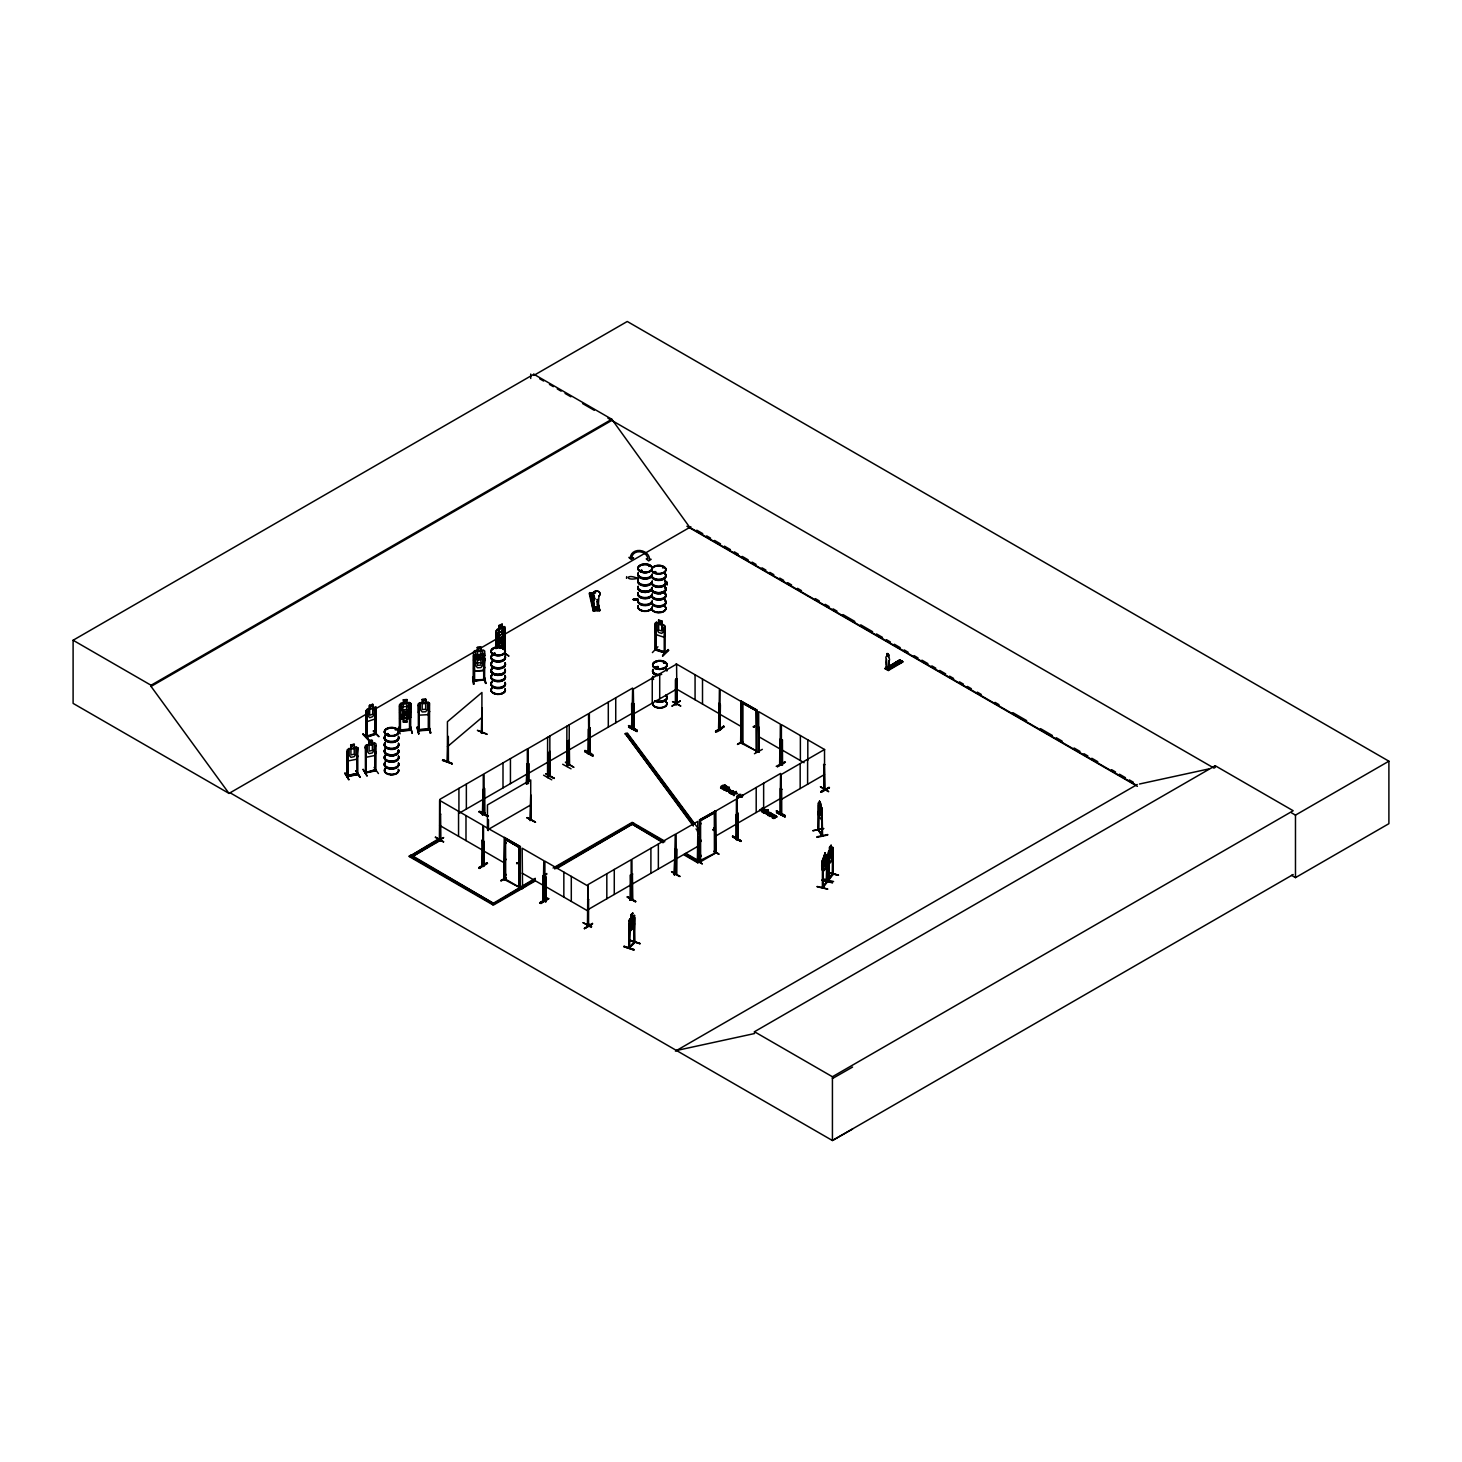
<?xml version="1.0" encoding="UTF-8"?>
<svg xmlns="http://www.w3.org/2000/svg" width="1462" height="1462" viewBox="0 0 1462 1462"><rect width="100%" height="100%" fill="white"/><g stroke="black" fill="none" stroke-linecap="round" stroke-linejoin="round"><path stroke-width="1.5" d="M656.42 622.428L655.36 623.214L655.159 649.932L665.1 653.057L665.21 626.211L661.811 624.146L661.92 621.003L658.558 620.016L658.668 623.232L657.023 623.726L657.023 629.464L658.668 632.461L661.756 633.43L663.401 631.493L661.92 621.003M664.278 651.906L664.241 652.856L664.205 627.765L665.1 628.057M665.247 652.746L655.579 648.817M638.437 578.769C625.718 572.537 623.963 581.913 638.474 578.13M886.337 667.074L888.732 668.573L889.006 660.824A2.558 1.48 59.5 0 0 888.622 657.333L888.604 654.428M888.732 668.573L889.115 660.769M637.633 600.005L633.083 599.603L637.724 599.128M598.177 608.375L598.945 596.13A3.819 3.088 -12.8 0 0 598.963 591.836A3.819 3.088 -12.8 0 0 593.609 592.256A3.819 3.088 -12.8 0 0 593.609 596.66L593.572 596.533A3.819 3.088 -12.8 0 1 593.572 592.11A3.819 3.088 -12.8 0 1 598.945 591.708A3.819 3.088 -12.8 0 1 598.945 596.13L598.963 596.258M756.347 750.993L742.093 743.61L742.093 702.783L755.836 710.715L756.548 752.363L756.914 710.093L741.033 700.938L740.686 743.208L742.934 743.153L754.429 749.878M886.337 668.902L886.465 667.001C889.645 668.372 883.998 667.695 886.411 659.362A2.558 1.48 59.5 0 1 886.794 656.31L887.032 653.532L888.055 653.624M886.63 667.842L887.598 667.33M826.414 866.747C821.26 878.735 820.42 861.812 823.508 858.048L826.432 865.979L822.704 871.443M826.432 865.979L826.907 863.128M828.534 863.914L832.243 859.217L832.609 855.562L832.28 859.272C827.017 871.297 826.158 853.899 829.575 850.208L829.575 847.138L831.22 845.182L829.868 847.357M634.49 923.6L634.015 927.292L629.683 931.733L629.007 929.211M596.551 606.602L596.094 608.082M633.156 599.274L638.145 599.201A7.146 4.13 0 0 0 644.175 604.446A7.146 4.13 0 0 0 652.253 600.352M543.59 775.189L551.741 779.813M571.057 768.811L562.687 764.26M680.25 876.451L671.953 871.9M817.057 886.758L827.821 889.097L817.258 886.465M823.069 878.863L833.578 881.531M821.681 819.963L822.083 817.532L821.571 819.999L818.556 815.138M828.424 863.329L831.293 847.905M733.979 795.2L734.344 793.263L737.012 793.245L734.344 793.775L733.979 795.73M818.958 829.557L818.172 829.996M818.153 830.142L818.117 803.259L819.579 804.356L819.542 801.103L822.119 809.345L822.119 836.227L821.662 834.765M822.558 836.063L822.101 810.515L822.083 836.154L818.227 830.069L822.521 835.076L821.681 835.533M633.759 949.989L623.799 946.645L633.795 949.898M479.244 868.355L487.157 862.635L479.079 867.35L479.28 868.465L487.559 863.329M525.991 885.972L517.95 890.267M896.096 664.241L894.433 664.113L896.005 663.858M626.522 578.349L626.686 576.613M733.266 795.31C734.125 790.503 729.173 796.552 733.613 793.208M447.756 737.012L447.683 762.067L448.359 760.642M481.363 733.102L481.93 707.681L482.296 732.901C480.176 734.655 483.483 730.433 481.29 732.334M386.79 734.618L387.759 733.54L387.942 734.692M387.576 733.595L387.101 734.399L388.728 734.618M396.074 729.977L395.233 729.849M494.394 654.263L494.887 653.185L493.407 653.825M494.576 653.843L493.663 654.099M495.472 653.934L494.741 653.13L494.119 654.391M502.709 649.146L502.946 649.329M505.541 842.222L505.633 843.757L505.706 842.185M505.706 859.29L505.487 859.236M505.669 860.131L505.669 858.907M505.487 875.628L505.724 874.112L505.706 875.08M640.192 570.801L642.275 570.491M640.338 570.491L641.781 570.527M641.781 571.094L641.654 570.143M655.524 571.624L654.373 571.66M655.762 571.715L655.14 572.574M655.305 572.537L653.971 572.227M662.98 567.914L662.542 567.804M663.072 567.402L663.382 567.676M657.096 667.275L655.25 667.348M657.023 667.494L655.469 666.891M664.662 662.816L663.584 663.072L664.643 662.725M664.132 662.524L663.748 662.524M700.846 824.056L700.883 823.234M700.645 841.253L700.846 839.937L700.901 841.509M700.663 856.659L700.901 855.16L700.883 856.111M742.002 722.429L742.056 724.001L742.056 722.466M442.401 760.441L452.288 763.858L442.767 759.637M452.251 763.767L442.675 760.167M452.251 763.42L442.712 759.71M347.097 776.413L357.697 774.257M356.71 773.508C357.386 776.468 355.394 772.612 357.697 773.343M667.184 582.004L667.202 585.001M497.098 641.818L496.093 639.113L497.098 641.818L504.134 638.748L505.176 635.239M435.256 837.306L443.388 841.984M435.585 837.086L443.717 841.783M479.225 811.903L487.504 816.509M487.906 816.326L479.116 811.501L487.906 815.814M584.837 751.395C590.922 750.499 600.06 761.994 585.019 750.371M592.75 755.781L584.69 751.486M593.133 755.488L584.928 750.883M628.55 727.181L637.158 731.585L628.879 726.925M591.708 926.67L583.119 922.778M591.288 927.42L583.155 922.686M635.403 901.89L627.015 896.9L635.732 901.688M635.751 901.286L627.582 896.626M740.722 841.162C715.759 826.597 758.102 849.824 732.754 836.794M732.882 836.173L741.033 840.888M785.021 816.874L776.468 812.525L785.076 816.984M822.393 860.844C827.437 846.023 827.346 861.886 823.837 867.003L823.069 859.802L825.299 852.675L825.354 855.946L825.299 852.675L822.43 860.826L822.393 887.726L827.309 880.965M376.008 734.18L374.711 734.289L375.716 708.96L376.008 734.18L366.085 737.433L367.181 737.067L366.889 711.903L366.98 736.866M769.341 813.128L767.331 811.154L764.845 813.347M366.359 718.719L367.309 721.552L374.966 718.993L376.099 707.316L372.828 707.316M374.966 718.993L376.099 715.576M491.853 655.268L491.89 655.214A7.255 4.185 0 0 0 497.244 661.336A7.255 4.185 0 0 0 505.212 656.091M826.999 882.299L822.393 886.813L823.307 887.233L823.216 862.214M823.234 887.233L827.401 881.769L826.944 856.714L826.487 882.317L826.798 854.868L826.743 863.165M828.223 879.137L829.1 879.685L829.009 854.667M828.223 880.051L828.57 851.487M829.027 878.826L828.168 879.119M829.045 879.685L828.698 878.607M828.643 854.576L828.552 880.27L833.157 874.367L832.317 873.728M832.28 874.788L832.609 847.32L831.22 848.252M833.102 873.435L828.241 880.124M833.121 874.294L833.102 849.276M347.243 758.12L348.303 760.88L356.673 759.235L357.879 747.667L354.188 747.374M634.033 941.802L634.983 941.437L628.879 947.906L629.007 921.005L630.853 917.99L629.336 948.089L629.318 923.034L629.263 948.089L634.526 942.88M887.178 667.622L886.411 659.362M829.575 847.138L829.612 859.473L831.823 854.155L831.056 845.31L831.165 848.417M596.807 607.699L596.222 606.73M596.094 607.753L596.788 606.913L596.825 607.954M363.051 734.015L368.844 740.211L363.106 733.942M368.771 740.156L363.051 734.363L368.844 740.211M714.096 829.411L712.743 829.941L714.626 829.685M713.255 829.411L713.858 829.941M713.584 829.941L713.529 828.991M713.767 827.766L713.895 830.562M399.601 710.167L400.88 706.932L409.652 706.31L410.804 709.271L409.652 706.31M409.397 714.717L410.785 711.72M410.767 711.647L409.506 714.881L400.734 715.485L399.583 712.597M483.465 662.505L484.726 659.289L483.465 662.524L474.675 663.072L473.542 660.166M428.183 714.534L429.554 711.501M429.536 711.427L428.275 714.644L419.466 715.137L418.333 712.232M483.447 670.309L484.817 658.996L483.502 658.01L474.784 658.576L473.615 659.819M474.858 670.948L473.597 667.988L474.766 671.058L483.557 670.473L484.836 667.33M344.941 773.416L348.906 779.721L345.032 772.959M348.797 779.648L344.959 773.361M363.124 769.268L367.053 775.957M363.124 769.615L366.98 775.847M435.621 842.77L443.68 837.543L435.621 842.258M548.908 898.728L540.922 903.041M777.364 766.892L785.423 762.177M499.163 625.444L497.774 635.988L499.273 637.798L499.273 643.518L500.826 640.155L502.38 642.275L503.312 641.763L501.411 639.205L503.367 634.672L500.772 638.803L498.177 636.957L500.168 639.735L498.268 644.102L502.069 642.293L503.568 627.71L502.069 627.344L502.087 624.073L499.09 625.389L499.163 628.514L496.093 630.871L496.258 644.98L499.255 644.76L499.346 647.684L502.252 646.515L499.182 647.776M417.346 727.308L418.753 733.961L416.816 727.418M472.628 677.6L473.414 684.253M439.642 839.718L440.702 839.06L440.409 813.895L440.427 841.015L439.514 840.504M482.606 864.956L483.922 865.376M545.162 901.122L546.002 901.652L544.814 901.286M545.71 901.159L545.162 900.208M676.047 704.044L676.321 679.136M676.687 704.318L675.846 704.775L677.235 704.264L677.125 679.263L676.12 679.008L677.125 679.263M544.942 901.414L544.887 861.155L588.181 886.155L588.272 926.378L587.358 924.953L588.4 924.24M676.12 663.821L719.414 688.803L718.92 728.35M781.329 764.827L782.535 765.065L782.426 740.046L781.402 739.79L782.426 740.046M823.874 788.402L824.404 788.292M771.881 816.874C771.79 819.561 777.382 818.537 774.495 816.308C775.883 815.558 778.424 817.879 775.353 815.467C773.891 817.148 770.401 818.3 775.317 817.349M687.798 855.233L699.878 862.16L715.74 852.986L715.74 810.917L699.512 819.89L699.512 861.94L697.794 862.818L684.289 855.032M652.399 652.582L657.918 646.771M638.145 599.548L638.126 599.584A7.255 4.185 0 0 0 643.225 604.811A7.255 4.185 0 0 0 652.107 601.851M629.482 947.084L629.848 946.627M629.83 947.577L628.971 946.992M634.599 915.395L634.033 942.716M634.91 942.405L634.545 917.277L633.96 942.844M725.316 788.402C722.191 791.308 717.312 785.368 724.896 785.003L726.98 786.41L725.938 787.872M439.605 839.371L440.665 839.133M483.063 813.365L482.296 814.681M588.565 753.35L590.173 752.839L589.789 727.656L589.515 753.241M633.064 728.149L633.832 727.747M588.565 924.514C589.935 922.705 585.933 924.77 588.4 923.326M630.835 899.715L630.89 874.733L630.36 900.354L631.255 899.824L630.067 900.19L630.963 899.678M632.479 898.783L631.931 898.582M674.439 874.916L675.243 834.254L631.949 859.254L632.077 899.404M737.944 838.293L736.866 837.58L737.78 837.086M736.885 838.53L737.981 838.201L737.012 838.402M780.854 813.658L781.348 813.749M780.854 814.572L781.75 814.042L780.927 814.517M823.526 788.968L823.855 790.156L824.239 764.206L824.787 789.827L823.417 789.096L824.294 788.292M823.526 789.882L824.294 789.188M499.182 644.687L497.774 644.175L497.774 638.437L499.273 635.33L499.273 629.592L502.069 628.368L502.069 634.106L503.568 635.897L503.568 641.635L502.252 643.444L505.249 641.014L505.249 632.772M496.166 630.926L497.135 629.409M348.194 775.609L346.969 775.5L356.637 773.818M347.993 751.267L348.23 776.45L347.993 751.267L347.006 751.468L347.17 776.742L357.806 774.531L357.733 747.667M366.14 747.521L365.171 747.722L366.14 747.521L366.213 772.813L366.194 771.863M375.953 769.871L375.058 770.072M375.953 770.785L365.244 772.978L374.656 770.09M729.191 792.294C736.885 788.511 730.013 795.383 729.118 792.02M399.327 730.013L400.533 730.159M399.327 730.927L410.712 730.031M409.561 705.123L410.639 705.287L409.561 705.123L409.506 730.36L410.712 729.118M566.836 766.289L566.872 726.175M569.248 724.805L569.12 764.973M588.126 754.008L588.528 728.862L588.455 753.825M697.776 861.959L697.758 836.593L697.356 861.812L698.123 860.844M714.79 811.574L736.428 799.074L736.373 839.681L736.446 838.713M894.689 664.296L894.854 663.51M517.895 863.677C519.12 860.332 515.794 865.705 516.872 862.818M517.621 863.256L517 863.092M754.136 726.705L754.429 725.719L754.429 726.742M753.058 726.76L753.99 727.308M418.077 729.648L429.243 728.844L429.536 730.031L429.536 703.167L425.808 702.4L425.808 699.256L422.061 699.494L422.189 702.729L420.325 703.88L420.325 709.618L422.189 711.957L425.68 711.738L427.562 709.143L427.562 703.405L425.68 702.509L425.68 699.366M418.077 730.561L429.444 729.776M473.359 679.94L474.602 680.141M473.359 680.853L484.726 680.068M483.611 655.195L484.69 655.341L483.611 655.195L483.721 680.141M519.321 888.11L519.321 847.266L505.578 839.334L505.669 880.215L519.814 887.544M448.414 761.556L448.341 736.519M387.101 734.198L388.362 734.491M493.717 653.24L493.608 654.227M648.872 566.434L649.384 565.666M731.567 792.916L729.958 791.856L733.595 791.271A2.504 1.444 0 0 0 732.809 790.759L726.23 791.326L726.157 789.644L728.825 788.712L730.488 789.663L729.648 790.851L725.92 790.357L729.903 789.553L729.154 792.769L731 793.793L736.336 791.399M374.985 733.595L376.008 733.266L366.176 737.396L366.249 710.532L367.291 709.07L375.99 707.389M824.075 855.91L824.988 853.698M822.156 879.996L832.426 882.5M838.457 875.117L827.949 872.448M828.698 878.863L832.28 874.13M829.868 848.38L830.8 847.174M828.607 851.56L832.7 847.467M356.582 746.954L347.207 749.805L347.28 776.688M365.262 772.649L375.606 769.579L375.88 770.748L376.045 743.92L374.747 743.025C369.886 746.168 375.167 736.793 368.917 741.143L369.027 744.304L365.409 746.132L366.505 757.206L374.839 755.488L376.045 752.162M770.09 816.582C772.356 813.347 771.333 816.746 774.622 815.485M771.059 815.778L772.758 813.877L769.067 814.626L772.758 814.407L771.059 816.289M663.949 624.914L656.365 622.319L655.25 623.141L655.396 649.658L665.283 652.82M655.451 624.731L656.164 650.261L656.365 625.023M655.25 631.383L656.42 634.636M665.155 634.526L664.022 637.231L656.328 634.709M664.095 652.728L664.351 651.595M656.456 649.384L665.411 651.924M668.627 650.225L662.542 655.89L668.152 649.621M662.542 655.89L668.627 650.261M662.688 655.871L668.079 649.548M724.33 787.78L723.251 787.141C718.08 787.634 726.413 789.261 723.891 786.995M550.187 776.432L549.858 751.194L550.187 776.322M567.53 766.307L567.53 741.307M676.486 848.874L676.413 874.276L676.76 849.038M736.446 839.627L737.689 813.055L737.981 838.311M630.78 914.974L632.754 913.11L630.78 914.974L630.853 930.399M629.921 925.812L630.853 927.31L632.571 925.556L633.503 922.138L632.571 916.327L634.526 915.504M629.61 919.36L634.417 915.468M630.853 919.123L632.571 917.35M630.853 924.861L632.571 923.089M504.463 878.571L504.829 877.803M522.537 888.585L522.172 848.198L543.809 860.679L543.096 900.866M718.957 703.423L718.664 728.606L718.957 703.423L720.163 729.885M759.107 752.053L758.687 726.833L758.815 751.797M779.648 764.352L779.959 739.114L779.959 764.48M630.067 940.267L640.045 943.538M633.96 942.204L629.903 946.791M403.329 702.966L399.583 704.355L399.638 731.201L410.639 730.269L410.548 729.118M409.543 718.555L410.658 717.422L410.785 703.46L407.057 702.674M400.953 719.231L410.804 717.531M762.195 808.559C755.616 811.574 764.937 810.588 762.305 808.285M822.485 836.045L818.683 830.032M484.58 680.415L484.726 651.029L483.41 650.042L474.711 650.663L473.524 651.851L473.524 681.128L484.58 679.464M422.079 702.637L418.315 703.916L418.388 730.836L429.298 730.086M419.557 702.838L418.461 704.008L418.461 712.213M771.79 814.699C762.579 818.775 775.061 808.833 769.067 815.138M768.025 815.394L770.419 812.525M827.053 881.403L827.328 880.928M597.3 599.438L599.822 610.586L593.298 611.098L589.204 593.298L595.637 592.804M594.888 592.841L590.1 593.207M593.408 611.098L590.611 595.436M590.959 595.436L594.449 611.043L590.758 592.804M597.848 610.714L597.209 603.97M409.561 729.209L410.621 729.392M410.621 730.306L410.785 703.46M769.067 814.626L770.986 812.854M769.176 812.854L764.937 813.055M440.025 838.567L440.135 838.567M483.758 812.927C486.042 812.104 482.935 815.12 484.854 812.909M483.209 813.658L483.209 814.572M484.726 813.676L484.489 788.457L484.415 813.402M590.155 752.126L589.058 752.144L590.155 751.852M632.735 728.259L631.876 728.734L632.626 688.072L589.35 713.054L589.35 753.241M530.98 819.451L530.743 795.127L529.938 820.602L530.834 820.072M530.98 820.346L531.035 795.291M633.996 728.021L633.284 729.355L634.124 728.807M633.759 703.715L634.033 728.971L633.759 703.715L632.936 729.173L633.832 728.661M675.627 704.483L675.59 679.574L675.499 704.611L676.449 703.825M674.22 874.66L674.969 849.276M779.575 812.927L780.617 812.689L779.721 813.201M779.575 813.841L780.964 813.53M781.384 814.681L781.22 774.513L824.513 749.513L824.605 789.699M473.469 679.94L484.58 679.501M473.432 681.109L473.469 655.853L474.51 655.78L474.62 680.78M419.228 705.488L418.205 705.561L419.228 705.488L419.174 730.781L419.228 729.501M428.348 728.971L428.512 730.141M366.231 736.501L366.98 735.953M448.012 736.391L447.427 761.885L447.427 721.698L481.93 692.495L481.839 733.284L482.259 707.809M486.974 734.399L477.398 730.324L486.919 734.015M723.727 786.355C729.008 787.616 721.99 785.332 724.969 786.136L724.896 785.003M720.602 787.488L723.763 788.767L725.974 786.739M447.427 746.698L481.93 717.495M832.792 874.769L832.755 847.357M822.85 887.745L822.85 862.123M387.558 734.417L388.654 734.491M640.703 570.619L641.855 571.35M649.091 565.703L649.749 565.922M654.19 571.861L654.976 572.519M655.853 667.074L656.712 667.458M724.421 788.457L721.844 788.201M634.49 941.948L634.307 942.953M885.204 668.774L899.879 659.819L902.84 661.939L888.329 670.51L885.387 668.591L887.087 666.745L885.387 667.494M885.698 669.029L900.409 660.331L885.387 668.591L886.1 669.267M900.409 660.331L902.419 661.701M902.621 661.372L887.379 669.962L902.785 661.92L901.926 661.445M737.908 796.041C739.699 799.604 734.472 796.516 738.968 794.889M528.568 763.475L528.495 783.559M547.958 752.29L547.903 777.693L548.25 752.437M569.12 765.394L569.248 739.991L569.577 765.229L568.846 764.224M546.002 773.8L554.336 778.442L546.167 773.727M588.875 754.027L588.528 713.675L528.221 748.507L528.221 783.394M554.317 778.387L545.966 773.91M573.725 767.258L565.355 762.195L573.707 767.203M592.786 756.256L584.672 751.486M736.062 814.48L736.318 839.663M702.217 863.786L695.528 860.095M718.737 854.32L715.686 851.816M886.794 654.062L886.904 656.237M888.622 655.086L888.165 653.916M888.622 657.333L888.732 655.013M885.168 668.719L899.879 659.819M887.909 669.797L889.389 668.061L889.609 669.267M888.348 670.491L889.609 668.171M902.091 661.281L887.379 669.962L902.31 661.646M440.702 814.06L439.971 814.48M482.661 814.882L482.972 789.334L482.442 814.955M526.32 784.016L527.051 763.877L526.612 784.18M590.063 727.82L589.058 728.094M632.023 728.643L632.352 703.094L631.529 728.569L632.077 727.765M634.033 703.88L633.028 704.136M675.59 679.574L676.595 679.3M628.496 725.792L637.103 730.178L628.934 725.536M680.616 705.982L672.904 701.577M439.733 838.329L440.775 838.347M439.642 840.632L439.971 799.294L483.264 774.312L483.264 814.59M440.336 840.065L439.605 840.559M676.943 703.825L676.193 703.259M634.033 728.971L633.302 689.114L676.595 664.113L676.943 704.465L676.851 679.428M487.741 816.417L479.116 812.031M488.18 819.689L488.18 830.635M482.204 865.193L482.423 839.974L483.465 866.016M483.173 840.394L482.149 840.12M719.688 703.843L718.664 703.569M526.887 817.825L535.494 822.211L527.325 817.569M526.941 817.66L535.457 822.174M482.478 864.042L482.606 864.042M718.719 727.729L719.779 727.966L718.865 727.71M723.727 726.157L715.594 731.311L724.074 726.778M545.18 876.177L545.874 901.524M782.152 740.211L782.225 764.352M782.225 764.608L781.75 763.712M588.601 899.459L587.596 899.715L588.601 899.459L588.546 926.214L587.45 925.921L587.724 900.756M632.68 874.002L631.675 874.276M737.981 813.219L736.958 813.475M780.196 813.475L780.544 773.471L737.25 798.453L737.378 838.603M781.951 789.261L780.927 789.535M823.91 790.083L824.221 764.535M824.988 764.626L823.49 764.955M671.551 871.717L679.337 876.506M776.505 811.063L785.021 815.577L776.395 811.191M630.89 898.801L630.067 900.19M674.969 873.362L674.439 874.002M674.238 874.696L675.334 874.44M592.439 923.417L584.38 928.662L592.494 923.491M584.453 928.608L592.549 923.947L584.434 928.206M824.988 788.712L823.892 789.407L824.239 764.206M820.895 791.582L829.411 787.634L820.95 791.655M820.895 792.112L829.009 787.287M829.393 787.598L821.352 792.349M483.502 841.052L483.557 866.436L483.885 841.271M720.4 704.721L720.035 729.903L720.017 689.315L741.673 701.815L741.417 741.764M723.891 726.687C707.169 735.203 720.455 732.444 723.672 726.084M715.558 731.768L723.672 727.016M741.289 716.782L741.435 742.184M501.027 880.544L505.87 877.657M501.009 881.001L505.925 878.15L501.009 880.471M742.385 741.106L737.524 744.45L742.586 741.673M742.404 741.508L737.542 744.341M517.731 890.596L525.827 885.899M543.17 875.829L543.133 900.903M754.429 753.734L762.342 749.348M539.697 902.858L547.775 898.107L539.679 902.803M539.734 903.297L547.83 898.6M776.212 766.307L784.491 762.122M366.231 714.187L229.022 793.409L73.1 703.386L73.1 640.246L533.849 374.235L611.81 419.247L689.772 527.398L1136.175 785.112M73.1 640.246L151.061 685.258L611.81 419.247M852.565 1129.029L832.426 1140.524L230.101 792.788L229.022 793.409L151.061 686.427L611.81 420.416M374.126 709.637L476.703 650.407M480.651 648.123L496.44 639.022M504.335 634.453L690.868 526.759M593.152 599.219L594.321 598.671M458.922 813.347L483.264 799.294M484.05 798.855L527.343 773.855M528.221 773.489L588.528 738.675M589.35 738.054L632.626 713.054M633.302 714.096L676.595 689.114M534.909 881.147L493.37 905.124L409.269 856.568L437.906 839.261L439.477 840.157L412.43 856.568L439.477 840.942L439.605 800.372L482.899 825.354L482.716 865.541M409.269 856.568L410.84 854.868L494.156 903.754M412.777 854.539L437.906 840.029L439.477 840.942M487.449 829.923L530.743 804.941M520.18 888.604L520.399 846.644L504.518 837.488L504.171 879.758L506.419 879.704L517.913 886.429M483.593 866.454L483.502 825.866L520.399 846.644M740.686 701.139L756.914 710.093M504.171 879.758L504.719 837.854M740.686 743.208L741.033 700.938M535.293 878.315L491.78 904.21M553.093 868.026L632.224 822.357L664.662 841.089M517.493 889.371L492.584 904.667M521.459 887.087L535.293 879.082M555.085 867.679L622.319 828.844M626.284 826.56L632.224 823.143L664.662 841.874M409.269 855.782L493.37 904.338L534.909 880.362M542.804 875.793L546.77 873.508M554.683 868.94L633.795 823.27L556.657 868.574M542.804 876.579L546.77 874.294M720.602 788L724.896 785.533M721.661 787.543L724.366 787.232M724.055 789.48C738.968 782.353 714.041 795.438 729.081 787.196M724.055 789.992L729.081 787.726M731.311 794.195L736.336 791.911M738.529 794.634C743.299 793.775 738.328 797.375 738.968 794.378M740.814 794.359C729.428 799.367 744.962 797.009 742.55 794.981M740.887 795.474L737.542 796.79L737.689 797.832M715.74 810.917L699.731 819.999L699.512 861.94M741.892 796.772L743.08 795.291M587.87 909.693L631.164 884.693M631.949 884.236L675.243 859.254M737.25 823.453L780.544 798.453M676.12 858.888L697.758 846.388M714.79 836.575L736.428 824.075M759.747 810.606L762.835 808.851L762.305 807.773M781.22 799.495L824.513 774.513M768.007 810.204C756.585 818.336 770.73 804.922 761.556 811.629C764.571 813.987 759.162 808.066 765.193 809.455A2.065 1.188 0 0 1 766.07 810.167L768.007 809.674L766.07 810.167M766.07 810.697A2.065 1.188 0 0 0 765.193 809.966L762.269 810.843L765.613 810.423M768.007 809.674L762.981 811.958M715.74 852.986L715.174 811.081M675.426 1051.141L1137.253 784.491M754.465 1031.733L1215.214 765.722L1293.176 810.734L832.426 1076.745L754.465 1031.733L754.465 1033.561L676.504 1050.502M1291.604 812.89L1295.478 815.12L1388.9 761.19L1388.9 823.673L1295.478 877.62L1291.531 875.336M1293.176 874.514L832.426 1140.524L832.426 1076.745M832.426 1078.572L852.565 1067.059M742.221 703.003L756.347 710.441L742.221 703.003L742.184 743.665M519.101 847.393L505.706 839.553L519.101 847.393L519.101 887.946M519.284 864.225L519.65 862.342M701.943 859.601L714.425 853.424L714.315 812.561L700.572 820.493L700.627 861.392M365.993 736.263L374.711 733.65M484.214 814.042L484.05 773.855L527.343 748.855L527.343 783.742M530.688 820.109L530.743 779.94L487.449 804.941L487.449 828.881M655.689 666.8L655.543 667.732M656.767 667.768L655.469 668.006M742.056 706.274L742.184 707.06M742.002 706.183L742.221 706.237M742.002 738.164L742.221 738.529M502.179 624.128L502.179 627.198L505.176 626.979L504.993 649.292M497.171 629.501L504.079 626.467M496.038 648.671L496.623 632.224L496.861 648.306M503.933 629.007C505.943 627.728 502.087 631.547 503.933 633.558M496.861 632.406L495.801 632.571M504.244 630.25L497.354 633.284L496.185 636.664L497.281 633.21L504.244 630.067L505.139 632.827M499.273 637.779L502.069 636.573M497.025 641.763L504.134 638.748M597.3 601.522L599.822 610.586M398.523 727.254L400.113 733.796M473.962 683.759L472.701 677.162L473.871 684.216M779.867 814.078L780.251 812.561M781.603 814.096L781.658 789.096M674.841 873.381L674.64 874.843M630.487 900.318L630.159 875.153M776.285 817.112L774.641 816.454L775.28 817.642M374.802 770.693L374.784 745.73L375.88 745.748L374.912 745.949M770.09 816.052L774.622 814.955M549.822 776.578L549.858 736.007M369.502 705.269L372.828 704.245L372.719 707.444L374.345 707.937L374.345 713.675L372.719 716.672L369.685 717.696L368.04 715.777L369.502 705.269L369.612 708.412L366.249 710.532M375.588 733.961L365.884 737.195L365.993 712.213L367.09 712.104M373.614 730.963L378.786 736.373M522.245 887.873L522.592 888.604M768.025 814.864L771.79 814.17M693.335 826.012L625.261 733.54L627.326 733.047L699.476 830.233M625.261 734.326L627.326 733.814L694.03 823.673M567.201 766.527L567.238 741.161M676.449 874.258L676.12 833.907L697.758 821.406L697.794 862.818M758.741 752.199L758.687 711.647L780.342 724.129L780.087 764.078M543.498 901.049L543.444 875.665M656.109 649.311L655.341 649.073M665.064 653.057L665.119 652.198M1139.483 784.016L1208.544 768.994M820.712 803.168L820.675 815.504L818.811 810.112L819.414 801.139M818.592 804.995L818.519 830.672L818.939 805.544M821.662 807.536L822.119 809.345M818.117 811.501L818.647 815.175M823.545 828.442L812.762 830.745L823.727 828.643M816.911 836.794L827.693 834.528M725.938 787.36L726.998 786.794L726.029 786.19M350.752 744.907L354.334 744.231L354.224 747.447L355.997 748.105L355.997 753.844L354.224 756.658L350.917 757.353L349.144 755.251L349.144 749.513L350.917 748.124C349.966 740.558 352.707 750.17 348.376 748.544M350.917 745.053L354.224 744.359M366.596 744.889L374.747 743.189M356.618 749.494L357.733 749.494L356.618 749.494L356.911 774.732M348.12 751.486L347.006 751.468M355.979 771.15L360.31 777.364L356.436 771.114M365.171 772.704L375.624 770.511M374.089 767.386L378.42 773.544M399.565 729.958L409.451 729.483M483.721 679.227L483.776 680.433M429.298 729.173L418.132 729.867M375.716 733.047L374.985 734.509L374.82 709.271M357.55 773.343L357.55 774.257M366.14 771.607L366.395 772.704M347.938 775.335L356.509 773.599M672.52 701.705L680.689 705.982M628.569 725.664L636.738 730.324M828.607 791.764L820.365 786.72L828.534 791.362M516.598 862.964L517.895 862.927M375.04 770.949L374.784 745.73M365.445 772.941L365.372 746.059L366.505 744.725M403.311 699.805L407.039 699.512L406.929 702.783L408.793 703.661L408.793 709.399L406.929 712.012L406.929 717.732L402.269 718.262L404.444 714.498L402.507 710.934L405.193 713.785L408.428 710.532L405.997 714.406L408.373 717.604L405.266 715.156L403.366 718.006L403.457 712.268L401.575 709.965L401.575 704.227L403.439 703.058L403.311 699.805L406.929 699.713M400.771 703.167L409.47 702.473M399.455 705.927L400.533 706.073L399.455 705.927L399.546 731.164M407.076 718.92L409.616 718.719M406.948 721.899L403.457 722.1L403.457 719.103L401.575 718.153L403.439 704.081L406.929 703.807L406.929 709.545L408.793 711.848L408.793 717.586L406.929 718.756L407.076 721.99L403.329 722.21L403.457 719.03L399.601 718.427M410.584 726.76L412.138 733.376L410.603 726.815M641.599 571.423L640.338 571.13M593.864 594.084L590.063 594.687M594.139 595.29L590.337 595.893L594.139 595.601M594.541 597.081L590.758 597.702L594.541 597.41M594.906 598.689L591.105 599.31L594.906 599.018M595.637 607.297C598.744 604.574 593.663 613.656 595.674 607.461M598.981 608.43L593.298 608.85L593.298 607.223L593.736 608.503L598.543 608.137L598.981 606.803L598.945 609.946L594.139 610.312L593.7 609.033L594.157 611.006M598.945 608.631L599.036 610.677L597.063 601.759M595.637 610.038L597.428 610.056L597.391 607.169M477.27 647.483L480.998 647.136L480.888 650.389L482.752 651.284L482.752 657.023L480.888 659.618L477.398 659.874L475.534 657.534L475.534 651.796L477.398 650.645L477.252 647.41L481.016 647.209M473.542 654.812L484.744 654.026M477.398 657.407L480.888 657.151M481.089 655.159L477.343 655.323L477.489 658.576L475.607 659.727L475.607 665.466L477.489 667.805L480.98 667.567L482.844 664.991L482.844 659.252L480.98 658.339L480.888 651.412L477.398 651.668L477.343 658.412M483.557 670.473L474.766 671.058M484.635 679.136L483.776 679.519M485.585 683.43L484.123 676.413L485.494 682.992M486.06 683.467L484.123 676.413M422.079 699.567L425.808 699.311M428.238 702.235L419.503 702.729M428.348 704.885L429.408 705.049L428.348 704.885L428.275 730.123M428.859 726.632L430.797 733.175L428.933 726.121M430.248 733.083L428.969 726.541M733.705 792.897L737.012 793.245M733.705 793.427L737.012 793.775M772.557 817.221C775.061 820.2 773.106 813.347 776.962 817.002M594.321 600.133L593.389 599.987M594.321 600.389L593.152 599.859M400.478 730.836L400.35 729.867L409.451 729.227M474.364 680.725L483.575 679.538M373.194 731.037L378.859 736.738M356.691 773.837L357.843 774.476M633.101 599.53L637.706 599.658M887.653 667.494L886.867 666.635M599.694 610.604L597.172 599.475M822.905 871.48L822.393 869.104M827.748 872.65L838.475 875.153L827.711 872.832M821.955 880.197L832.499 882.884M823.27 886.484L822.96 887.708M742.002 796.644L741.015 796.498L742.002 797.174M828.15 861.575L828.68 863.951M430.267 733.12L428.859 726.102M763.091 811.94L762.981 810.624L765.394 810.661M656.31 622.373L658.722 623.159L658.722 620.089M629.592 919.287L628.934 921.023M629.775 940.103L640.064 943.575M629.811 940.45L639.844 943.758M440.318 841.015L440.245 837.982M886.465 668.828L887.306 669.304L887.306 667.476M785.039 762.049L777.437 766.49M718.664 728.569L719.121 727.491M631.621 703.514L631.895 728.679M776.395 810.661L785.021 815.577M590.063 752.82L589.789 727.656M732.535 836.447L740.887 841.454L732.572 836.867M484.489 788.457L483.758 788.877M479.682 811.227L487.851 815.887M632.772 898.947L632.406 873.837M548.524 898.6L540.922 903.571M714.041 851.286L718.938 854.082L713.876 851.451M693.883 858.779L702.235 863.841M1388.9 761.19L627.271 321.476L533.849 375.405L533.849 374.235M539.697 378.786L543.608 381.034M549.456 384.415L553.349 386.662M557.241 388.91L561.134 391.158M565.045 393.406L570.893 396.787M582.589 403.549L594.266 410.292M607.918 418.169L1214.136 768.171M696.789 530.194L702.71 533.612M706.658 535.896L710.605 538.162M714.553 540.447L720.492 543.864M724.439 546.148L730.36 549.566M734.308 551.85L738.255 554.135M742.221 556.419L748.142 559.836M752.089 562.121L756.037 564.405M761.958 567.823L765.924 570.107M769.871 572.391L773.818 574.657M779.739 578.093L783.687 580.359M787.652 582.644L791.6 584.928M797.521 588.345L801.468 590.63M815.303 598.616L819.25 600.9M825.171 604.318L829.118 606.602M833.066 608.868L837.032 611.153M842.953 614.57L854.795 621.423M860.734 624.841L872.576 631.675M876.524 633.96L882.463 637.377M886.411 639.662L890.358 641.946M894.305 644.23L900.226 647.648M904.174 649.932L908.14 652.216M914.061 655.634L918.008 657.918M921.955 660.184L927.877 663.62M931.842 665.886L935.79 668.171M939.737 670.455L945.658 673.872M949.606 676.157L953.571 678.441M959.492 681.859L963.44 684.143M967.387 686.427L971.335 688.693M977.274 692.129L981.221 694.395M995.037 702.381L998.985 704.666M1012.819 712.652L1026.653 720.638M1040.469 728.606L1052.329 735.459M1056.277 737.743L1062.198 741.161M1074.058 747.996L1079.979 751.413M1083.927 753.698L1087.874 755.982M1091.822 758.266L1097.761 761.684M1111.577 769.67L1115.524 771.954M1119.472 774.22L1125.411 777.656M1129.358 779.922L1133.306 782.207M686.902 526.247L1137.399 786.355M824.696 749.604L781.402 724.604L781.402 764.882L781.695 739.626M676.12 688.803L719.414 713.803M781.402 749.604L804.082 762.689M720.017 714.315L741.673 726.815M758.687 736.629L780.342 749.129M699.512 819.89L700.7 820.566L714.297 812.835L699.987 820.145L699.878 862.16M685.879 853.333L699.366 861.136L697.794 862.032L684.289 854.247M663.072 842.002L632.224 824.184L663.072 842.77M439.605 825.354L482.899 850.354M483.502 850.866L505.158 863.366M522.172 873.179L543.809 885.68M544.887 886.155L588.181 911.155M519.851 888.823L520.033 846.863M412.777 856.769L492.219 902.639M496.258 644.98L504.299 642.531M409.415 702.582L410.658 703.514M482.149 865.212L482.423 839.974M483.465 658.174L484.836 659.07M428.183 702.345L429.426 703.277M504.975 653.185L508.94 656.109L505.03 653.532M376.026 707.242L375.88 734.253M366.249 718.774L366.359 710.532M487.266 863.147L479.189 867.861M625.261 733.54L693.335 825.226M696.058 828.899L700.134 834.4M697.411 831.512L700.134 835.186M819.67 802.163L820.456 803.387M819.67 803.186L820.456 804.411M818.537 802.821L821.534 807.645M357.879 755.927L356.673 759.235M355.833 770.73L359.707 776.962M348.303 760.88L347.316 758.01M827.73 835.021L816.966 837.342M399.693 712.506L400.826 715.448M655.323 631.328L656.274 634.764M629.117 929.247L629.72 931.586M592.22 597.574L594.23 606.492M590.831 595.436L594.394 611.025M589.643 592.567L593.773 610.86M822.43 869.031L822.942 871.334M474.51 655.78L473.469 655.853M417.438 726.852L418.753 733.961M593.572 596.533L594.394 608.649M1295.478 815.12L1295.478 877.62M1215.214 765.722L1215.214 767.532M901.159 662.231L898.417 660.897M807.81 739.845L807.81 760.295M807.609 759.271L807.609 784.253M800.372 735.55L800.372 760.551M800.171 763.566L800.171 788.548M780.251 788.493L780.489 813.713M763.639 783.212L763.639 808.212M763.767 811.501L763.529 812.781M756.695 710.221L756.548 752.363M756.201 787.506L756.201 812.506M742.934 702.582L742.934 743.153M739.425 795.675L739.333 794.597M737.689 813.055L737.689 838.055M715.393 810.716L715.393 852.785M702.509 679.062L702.509 704.044M695.071 674.768L695.071 699.75M665.046 626.284L665.046 634.49M659.709 673.872L659.709 698.873M658.357 844.013L658.357 868.995M652.253 678.167L652.253 703.167M650.901 848.307L650.901 873.289M632.644 913.074L632.571 928.626M631.164 899.989L631.164 859.711L587.87 884.693L587.87 900.592M615.74 697.831L615.74 722.813M614.278 869.451L614.278 894.452M608.302 702.125L608.302 727.107M606.821 873.746L606.821 898.746M587.87 910.826L588.016 926.341M571.295 876.396L571.295 901.396M563.839 872.101L563.839 897.101M547.61 737.305L547.556 777.51M545.911 876.597L545.71 901.816L545.637 876.761M530.724 374.053L530.724 378.475M528.86 763.639L528.86 781.147M527.051 763.877L527.051 783.595M510.439 758.614L510.439 783.614M504.755 628.66L504.755 633.192M504.755 640.009L504.755 649.11M504.518 837.488L504.518 879.557M504.171 629.19L504.171 649.64M503.933 640.374L503.933 649.457M503.001 762.908L503.001 787.908M502.252 646.515L502.142 643.371L502.069 646.387M496.623 632.224L496.623 636.756M496.623 643.572L496.623 648.123M488.472 819.853L488.472 828.607M487.741 820.273L487.741 829.045M466.36 784.071L466.36 809.053M465.994 815.613L465.994 840.595M458.922 788.365L458.922 811.081M458.556 811.319L458.556 836.301M400.478 705.835L400.424 731.146M372.664 704.318L372.664 707.389M151.061 685.258L151.061 686.427M398.559 743.866A7.255 4.185 0 0 1 390.61 749.092A7.255 4.185 0 0 1 385.274 742.842M398.468 744.268A7.164 4.13 0 0 1 390.628 749.439A7.164 4.13 0 0 1 385.347 743.281M385.347 748.818A7.182 4.148 0 0 0 390.61 754.995A7.182 4.148 0 0 0 398.486 749.823A7.109 4.112 0 0 1 390.628 754.812A7.109 4.112 0 0 1 385.401 748.672M398.468 750.061A7.164 4.13 0 0 1 390.628 755.233A7.164 4.13 0 0 1 385.347 749.074M398.559 736.958A7.255 4.185 0 0 1 390.61 742.203A7.255 4.185 0 0 1 385.274 735.953M398.468 743.116A7.164 4.13 0 0 1 390.628 748.288A7.164 4.13 0 0 1 385.347 742.129M398.468 737.378A7.164 4.13 0 0 1 390.628 742.55A7.164 4.13 0 0 1 385.347 736.391M398.559 743.5A7.255 4.185 0 0 1 390.61 748.745A7.255 4.185 0 0 1 385.274 742.495M398.559 736.61A7.255 4.185 0 0 1 390.61 741.855A7.255 4.185 0 0 1 385.274 735.605M398.45 736.227A7.146 4.13 0 0 1 390.628 741.38A7.146 4.13 0 0 1 385.365 735.222M398.559 763.511A7.255 4.185 0 0 1 390.61 768.756A7.255 4.185 0 0 1 385.274 762.506M398.468 763.932A7.164 4.13 0 0 1 390.628 769.103A7.164 4.13 0 0 1 385.347 762.926M398.45 769.706A7.127 4.112 0 0 1 390.628 774.86A7.127 4.112 0 0 1 385.383 768.72M398.486 750.335A7.182 4.148 0 0 1 390.61 755.525A7.182 4.148 0 0 1 385.347 749.348M398.559 756.622A7.255 4.185 0 0 1 390.61 761.866A7.255 4.185 0 0 1 385.274 755.616M398.468 762.78A7.164 4.13 0 0 1 390.628 767.952A7.164 4.13 0 0 1 385.347 761.775M398.468 757.042A7.164 4.13 0 0 1 390.628 762.195A7.164 4.13 0 0 1 385.347 756.037M398.559 763.164A7.255 4.185 0 0 1 390.61 768.409A7.255 4.185 0 0 1 385.274 762.159M398.559 756.274A7.255 4.185 0 0 1 390.61 761.501A7.255 4.185 0 0 1 385.274 755.251M398.468 755.872A7.164 4.13 0 0 1 390.628 761.044A7.164 4.13 0 0 1 385.347 754.885M664.954 581.163A7.146 4.13 0 0 1 660.623 587.212A7.146 4.13 0 0 1 651.613 583.228M651.613 589.003A7.146 4.13 0 0 0 660.623 592.987A7.182 4.148 0 0 0 664.972 586.938A7.146 4.13 0 0 1 660.623 592.987A7.182 4.148 0 0 1 651.595 589.003M665.046 580.743A7.255 4.185 0 0 1 660.641 586.883A7.255 4.185 0 0 1 651.504 582.826M665.046 580.377A7.255 4.185 0 0 1 660.641 586.518A7.255 4.185 0 0 1 651.504 582.479M664.954 580.012A7.146 4.13 0 0 1 660.623 586.061A7.146 4.13 0 0 1 651.613 582.077M664.954 574.274A7.146 4.13 0 0 1 660.623 580.323A7.146 4.13 0 0 1 651.613 576.339M665.046 573.835A7.255 4.185 0 0 1 660.641 579.975A7.255 4.185 0 0 1 651.504 575.937M665.046 573.488A7.255 4.185 0 0 1 660.641 579.628A7.255 4.185 0 0 1 651.504 575.571M664.954 573.122A7.146 4.13 0 0 1 660.623 579.171A7.146 4.13 0 0 1 651.613 575.187M664.954 600.827A7.146 4.13 0 0 1 660.623 606.876A7.146 4.13 0 0 1 651.613 602.892M664.972 606.602A7.182 4.148 0 0 1 660.623 612.669A7.182 4.148 0 0 1 651.595 608.667M665.046 600.389A7.255 4.185 0 0 1 660.641 606.529A7.255 4.185 0 0 1 651.504 602.49M665.046 600.041A7.255 4.185 0 0 1 660.641 606.182A7.255 4.185 0 0 1 651.504 602.125M664.954 599.676A7.146 4.13 0 0 1 660.623 605.725A7.146 4.13 0 0 1 651.613 601.723M664.954 593.919A7.146 4.13 0 0 1 660.623 599.968A7.146 4.13 0 0 1 651.613 595.984M665.046 593.499A7.255 4.185 0 0 1 660.641 599.639A7.255 4.185 0 0 1 651.504 595.582M665.046 593.133A7.255 4.185 0 0 1 660.641 599.292A7.255 4.185 0 0 1 651.504 595.235M664.954 592.768A7.146 4.13 0 0 1 660.623 598.817A7.146 4.13 0 0 1 651.613 594.833M651.997 576.028A7.146 4.13 0 0 1 643.243 578.952A7.146 4.13 0 0 1 638.2 573.89M652.253 573.798A7.146 4.13 0 0 1 644.175 577.892A7.146 4.13 0 0 1 638.2 572.738M651.997 582.936A7.146 4.13 0 0 1 643.243 585.842A7.146 4.13 0 0 1 638.2 580.798M652.107 582.552A7.255 4.185 0 0 1 643.225 585.513A7.255 4.185 0 0 1 638.09 580.377M652.107 582.187A7.255 4.185 0 0 1 643.225 585.147A7.255 4.185 0 0 1 638.09 580.012M652.253 580.706A7.146 4.13 0 0 1 644.175 584.8A7.146 4.13 0 0 1 638.2 579.628M652.107 575.644A7.255 4.185 0 0 1 643.225 578.605A7.255 4.185 0 0 1 638.09 573.47M652.107 575.297A7.255 4.185 0 0 1 643.225 578.258A7.255 4.185 0 0 1 638.09 573.122M652.253 587.633A7.164 4.13 0 0 1 644.157 591.745A7.164 4.13 0 0 1 638.181 586.573M652.034 589.003A7.182 4.148 0 0 1 643.243 591.927A7.182 4.148 0 0 1 638.163 586.847M652.216 606.894A7.109 4.112 0 0 1 644.175 610.97A7.109 4.112 0 0 1 638.218 605.835A7.146 4.13 0 0 0 644.175 610.988A7.182 4.148 0 0 0 652.271 607.059A7.146 4.13 0 0 1 644.175 610.988A7.182 4.148 0 0 1 638.163 605.999M652.015 595.692A7.164 4.13 0 0 1 643.243 598.616A7.164 4.13 0 0 1 638.181 593.554M652.253 593.462A7.146 4.13 0 0 1 644.175 597.556A7.146 4.13 0 0 1 638.2 592.402M651.997 602.582A7.146 4.13 0 0 1 643.243 605.506A7.146 4.13 0 0 1 638.2 600.443M652.107 602.198A7.255 4.185 0 0 1 643.225 605.158A7.255 4.185 0 0 1 638.09 600.023M652.107 595.308A7.255 4.185 0 0 1 643.225 598.269A7.255 4.185 0 0 1 638.09 593.133M652.107 594.943A7.255 4.185 0 0 1 643.225 597.921A7.255 4.185 0 0 1 638.09 592.786M652.271 607.297A7.182 4.148 0 0 1 644.157 611.39A7.182 4.148 0 0 1 638.163 606.218M505.212 663.346A7.255 4.185 0 0 1 497.244 668.591A7.255 4.185 0 0 1 491.908 662.341M505.103 663.766A7.146 4.13 0 0 1 497.263 668.92A7.146 4.13 0 0 1 492 662.761M505.121 669.304A7.182 4.148 0 0 1 497.263 674.475A7.182 4.148 0 0 1 491.981 668.298M505.103 669.541A7.164 4.13 0 0 1 497.263 674.713A7.164 4.13 0 0 1 492 668.536M505.212 656.456A7.255 4.185 0 0 1 497.244 661.683A7.255 4.185 0 0 1 491.908 655.433M505.103 662.615A7.146 4.13 0 0 1 497.263 667.768A7.146 4.13 0 0 1 492 661.61M505.103 656.877A7.146 4.13 0 0 1 497.263 662.03A7.146 4.13 0 0 1 492 655.871M505.212 662.999A7.255 4.185 0 0 1 497.244 668.225A7.255 4.185 0 0 1 491.908 661.975M505.103 655.707A7.146 4.13 0 0 1 497.263 660.879A7.146 4.13 0 0 1 492 654.72M505.066 669.157A7.109 4.112 0 0 1 497.263 674.293A7.109 4.112 0 0 1 492.036 668.171M505.212 683.01A7.255 4.185 0 0 1 497.244 688.236A7.255 4.185 0 0 1 491.908 681.986M505.103 683.43A7.146 4.13 0 0 1 497.263 688.584A7.146 4.13 0 0 1 492 682.425M505.121 669.797A7.182 4.148 0 0 1 497.263 674.987A7.182 4.148 0 0 1 491.981 668.81M505.212 676.102A7.255 4.185 0 0 1 497.244 681.347A7.255 4.185 0 0 1 491.908 675.097M505.103 682.261A7.164 4.13 0 0 1 497.263 687.432A7.164 4.13 0 0 1 492 681.274M505.103 676.522A7.146 4.13 0 0 1 497.263 681.676A7.146 4.13 0 0 1 492 675.535M505.212 682.644A7.255 4.185 0 0 1 497.244 687.889A7.255 4.185 0 0 1 491.908 681.639M505.212 675.755A7.255 4.185 0 0 1 497.244 681A7.255 4.185 0 0 1 491.908 674.75M505.103 675.371A7.146 4.13 0 0 1 497.263 680.524A7.146 4.13 0 0 1 492 674.366M654.775 668.171A7.146 4.13 0 0 0 666.727 666.325A7.146 4.13 0 0 0 657.973 661.263A7.146 4.13 0 0 0 654.775 668.171A7.109 4.112 0 0 0 666.69 666.325A7.109 4.112 0 0 0 657.973 661.281A7.109 4.112 0 0 0 654.793 668.152A7.255 4.185 0 0 1 657.937 667.165M657.937 675.261A7.255 4.185 0 0 1 652.801 670.126M666.105 669.103A7.255 4.185 0 0 1 666.836 670.126M657.937 674.896A7.255 4.185 0 0 1 652.801 669.76M654.684 667.878A7.255 4.185 0 0 1 657.937 666.8M666.105 668.755A7.255 4.185 0 0 1 667.074 670.857M661.683 674.439A7.164 4.13 0 0 1 652.911 669.377M654.757 667.531A7.164 4.13 0 0 1 657.973 666.453M666.014 668.39A7.164 4.13 0 0 1 666.983 670.455M652.911 679.574A7.146 4.13 0 0 1 652.911 677.436M652.801 679.19A7.255 4.185 0 0 1 652.801 677.016M652.801 678.825A7.255 4.185 0 0 1 652.801 676.668M653.624 679.41A7.164 4.13 0 0 1 652.911 676.285M666.032 701.632A7.182 4.148 0 0 1 660.751 707.809A7.182 4.148 0 0 1 652.893 702.637M666.014 701.888A7.146 4.13 0 0 1 660.751 708.047A7.146 4.13 0 0 1 652.911 702.875M666.105 695.309A7.255 4.185 0 0 1 664.954 700.371A7.255 4.185 0 0 1 656.2 701.029M666.014 694.943A7.146 4.13 0 0 1 664.881 699.914A7.146 4.13 0 0 1 656.255 700.572M666.014 696.095A7.164 4.13 0 0 1 664.187 701.431A7.164 4.13 0 0 1 654.757 701.084M666.105 695.656A7.255 4.185 0 0 1 664.241 701.084A7.255 4.185 0 0 1 654.684 700.718M665.978 701.486A7.109 4.112 0 0 1 661.665 707.517A7.109 4.112 0 0 1 652.71 703.551M729.794 790.229L726.632 790.851L729.794 790.229M729.794 789.699C726.577 793.482 726.194 787.342 729.794 789.699M768.701 812.178C764.516 815.979 765.905 809.235 769.414 812.653C766.033 817.806 763.182 809.71 768.701 812.178M768.701 812.689L765.54 813.311L768.701 812.689M624.073 946.298L634.033 949.624L624.073 946.298M672.081 706.055L680.195 700.992L672.081 706.055M374.162 750.079L372.39 752.912L369.082 753.588L367.309 751.505L367.309 745.766L369.082 744.377L369.082 741.289L372.39 740.613L372.39 743.683L374.162 744.341L374.162 750.079M825.244 856.951L823.837 858.815L823.837 864.554L825.244 862.69L825.244 856.951M831.056 849.422L829.612 851.268L829.612 857.006L831.056 855.16L831.056 849.422M632.26 914.079L631.164 916.235L632.26 914.079M633.485 557.808L631.182 559.434L628.898 557.424L630.469 557.552A9.649 7.785 14.3 0 1 640.009 550.498A9.649 7.785 14.3 0 1 649.548 559.178L651.138 559.306L648.689 560.933L646.241 558.904L647.812 559.032A8.059 6.506 14.3 0 0 639.863 551.777A8.059 6.506 14.3 0 0 631.895 557.68L633.485 557.808M439.879 815.394L439.879 815.394M501.576 625.005L499.766 626.814L501.576 625.005M502.069 634.088L499.273 635.33L502.069 634.106M501.576 645.071L499.785 646.898L501.576 645.071M372.17 705.068L370.215 706.749L372.17 705.068M372.719 708.485L369.685 709.49L369.685 715.229L372.719 714.224L372.719 708.485M353.64 744.999L351.501 746.461L353.64 744.999M371.787 741.252L369.667 742.714L371.787 741.252M354.224 748.471L350.917 749.147L350.917 754.885L354.224 754.209L354.224 748.471M372.39 744.706L369.082 745.401L369.082 751.139L372.39 750.445L372.39 744.706M406.308 700.261L404.06 701.468L406.308 700.261M406.929 709.527L403.457 709.801L406.929 709.545M406.929 711.994L403.457 712.268L406.929 712.012M406.308 720.346L404.079 721.534L406.308 720.346M480.267 647.867L478.019 649.055L480.267 647.867M480.34 655.817L478.111 656.986L480.34 655.817M480.98 659.362L477.489 659.6L477.489 665.338L480.98 665.1L480.98 659.362M425.058 699.987L422.829 701.157L425.058 699.987M425.68 703.533L422.189 703.752L422.189 709.509L425.68 709.271L425.68 703.533M666.453 582.552L665.21 582.443L665.21 584.288L666.453 584.398L666.453 582.552M661.189 621.478L659.216 620.838L661.189 622.501L661.189 621.478M661.756 625.243L658.668 624.256L658.668 629.994L661.756 630.981L661.756 625.243M900.172 662.816L897.43 661.263L900.172 663.035M898.691 663.675L895.95 662.14L898.691 663.675M897.376 664.442L894.653 662.907L897.376 664.442M895.914 665.32L893.172 663.766L895.914 665.32M820.675 807.316L819.469 805.398L820.675 813.055L820.675 807.316M386.498 734.417A7.164 4.13 0 0 0 398.468 732.572A7.164 4.13 0 0 0 389.696 727.509A7.164 4.13 0 0 0 386.498 734.417M387.997 735.678A7.127 4.112 0 0 0 398.687 732.115A7.127 4.112 0 0 0 387.997 728.551A7.127 4.112 0 0 0 387.997 735.678M386.48 734.692A7.182 4.148 0 0 0 398.486 732.827A7.182 4.148 0 0 0 389.696 727.765A7.182 4.148 0 0 0 386.48 734.692M386.516 735.002A7.109 4.112 0 0 0 398.432 733.156A7.109 4.112 0 0 0 389.714 728.131A7.109 4.112 0 0 0 386.516 735.002M390.628 774.476A7.127 4.112 0 0 0 398.45 769.341A7.109 4.112 0 0 1 390.628 774.458A7.127 4.112 0 0 1 385.383 768.336A7.109 4.112 0 0 0 390.628 774.458M390.628 755.854A7.127 4.112 0 0 0 398.45 750.7A7.109 4.112 0 0 1 390.628 755.836A7.127 4.112 0 0 1 385.383 749.714A7.109 4.112 0 0 0 390.628 755.836M655.195 572.958A7.146 4.13 0 0 0 665.904 569.394A7.146 4.13 0 0 0 655.195 565.812A7.146 4.13 0 0 0 655.195 572.958M655.177 573.232A7.182 4.148 0 0 0 665.941 569.65A7.182 4.148 0 0 0 655.177 566.05A7.182 4.148 0 0 0 655.177 573.232M660.623 592.603A7.146 4.13 0 0 0 664.954 586.554A7.109 4.112 0 0 1 660.605 592.585A7.146 4.13 0 0 1 651.613 588.619A7.109 4.112 0 0 0 660.605 592.585M655.214 573.543A7.109 4.112 0 0 0 665.886 569.979A7.109 4.112 0 0 0 655.214 566.434A7.109 4.112 0 0 0 655.214 573.543M660.605 612.231A7.127 4.112 0 0 0 664.936 606.2A7.109 4.112 0 0 1 660.605 612.249A7.109 4.112 0 0 1 651.65 608.265A7.127 4.112 0 0 0 660.605 612.231M660.605 593.609A7.127 4.112 0 0 0 664.936 587.578A7.109 4.112 0 0 1 660.605 593.609A7.109 4.112 0 0 1 651.65 589.643A7.127 4.112 0 0 0 660.605 593.609M641.526 571.587A7.164 4.13 0 0 0 652.253 568.024A7.164 4.13 0 0 0 641.526 564.442A7.164 4.13 0 0 0 641.526 571.587M641.526 572.172A7.127 4.112 0 0 0 652.235 568.608A7.127 4.112 0 0 0 641.526 565.045A7.127 4.112 0 0 0 641.526 572.172A7.109 4.112 0 0 0 652.216 568.608A7.109 4.112 0 0 0 641.544 565.063A7.109 4.112 0 0 0 641.544 572.172M644.175 591.342A7.146 4.13 0 0 0 652.253 587.249A7.109 4.112 0 0 1 644.175 591.324A7.146 4.13 0 0 1 638.2 586.171A7.109 4.112 0 0 0 644.175 591.324M641.507 571.861A7.182 4.148 0 0 0 652.271 568.279A7.182 4.148 0 0 0 641.507 564.679A7.182 4.148 0 0 0 641.507 571.861M643.262 592.256A7.127 4.112 0 0 0 651.979 589.35A7.109 4.112 0 0 1 643.262 592.238A7.127 4.112 0 0 1 638.218 587.212A7.109 4.112 0 0 0 643.262 592.238M494.613 654.556A7.146 4.13 0 0 0 505.34 650.992A7.146 4.13 0 0 0 494.613 647.41A7.146 4.13 0 0 0 494.613 654.556M494.613 655.159A7.146 4.13 0 0 0 505.34 651.577A7.146 4.13 0 0 0 494.613 648.013A7.146 4.13 0 0 0 494.613 655.159M494.613 654.812A7.182 4.148 0 0 0 505.359 651.211A7.182 4.148 0 0 0 494.613 647.629A7.182 4.148 0 0 0 494.613 654.812M493.169 654.483A7.109 4.112 0 0 0 505.066 652.655A7.109 4.112 0 0 0 496.349 647.611A7.109 4.112 0 0 0 493.169 654.483M497.263 693.957A7.146 4.13 0 0 0 505.103 688.803A7.109 4.112 0 0 1 497.263 693.938A7.146 4.13 0 0 1 492 687.816A7.109 4.112 0 0 0 497.263 693.938M497.263 675.334A7.127 4.112 0 0 0 505.084 670.181A7.109 4.112 0 0 1 497.263 675.316A7.127 4.112 0 0 1 492.018 669.194A7.109 4.112 0 0 0 497.263 675.316M497.263 694.34A7.164 4.13 0 0 0 505.103 689.169A7.164 4.13 0 0 1 497.263 694.359A7.164 4.13 0 0 1 492 688.2A7.164 4.13 0 0 0 497.263 694.34M656.237 668.244A7.164 4.13 0 0 0 666.983 664.662A7.164 4.13 0 0 0 656.237 661.08A7.164 4.13 0 0 0 656.237 668.244A7.164 4.13 0 0 0 666.983 664.698A7.164 4.13 0 0 0 656.237 661.116A7.164 4.13 0 0 0 656.237 668.28M652.911 670.546A7.146 4.13 0 0 0 657.973 675.59A7.164 4.13 0 0 1 652.911 670.528M657.973 667.622A7.146 4.13 0 0 0 654.775 668.682A7.164 4.13 0 0 1 657.973 667.622M666.727 670.546A7.146 4.13 0 0 0 666.014 669.541A7.164 4.13 0 0 1 666.745 670.528"/></g></svg>
